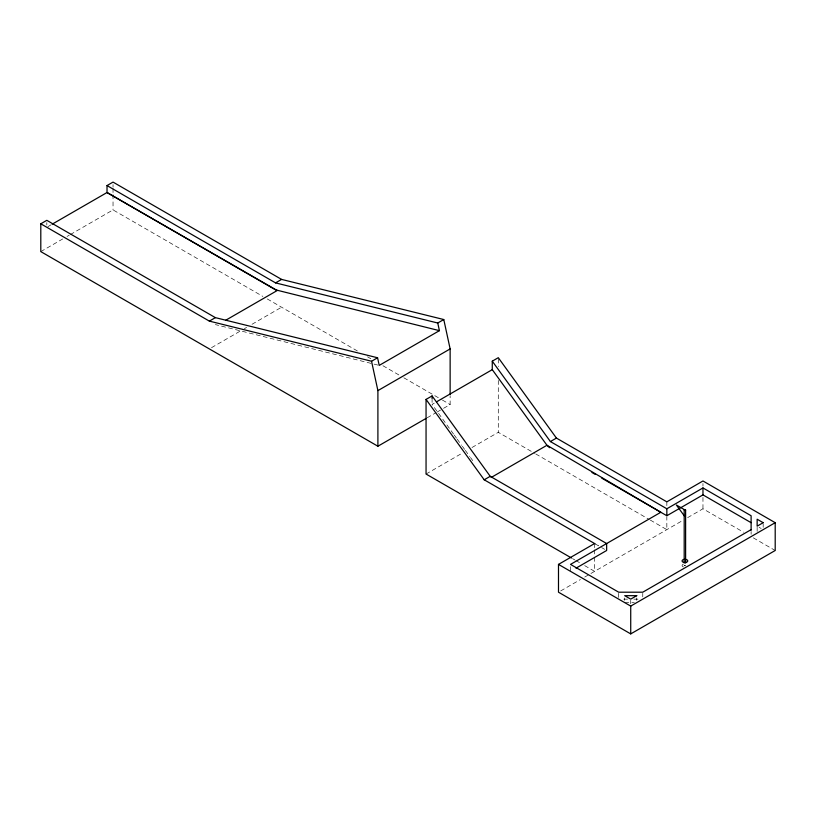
<?xml version="1.0" encoding="UTF-8"?>
<svg xmlns="http://www.w3.org/2000/svg" width="816" height="816" viewBox="0 0 816 816"><rect width="100%" height="100%" fill="white"/><g stroke="black" fill="none" stroke-linecap="round" stroke-linejoin="round"><path stroke-width="0.61" stroke-dasharray="4.08 3.06" d="M47.909 226.644L51.194 224.747M40.8 251.603L62.689 238.966M67.065 236.436L69.258 235.181M70.349 234.549L113.036 209.906L262.854 296.402M211.538 347.657L243.28 329.327M244.372 328.695L246.565 327.43M252.032 324.278L281.591 307.214M453.512 434.041L432.082 404.399L434.265 403.145M427.156 417.792L435.907 412.743M437.009 412.111L442.476 408.949M443.567 408.316L450.136 404.522L450.136 395.678M426.054 474.035L462.172 453.176M472.025 447.494L498.29 432.327L534.653 453.319M560.684 590.937L580.38 579.564M584.756 577.034L682.166 520.792M687.643 517.63L702.964 508.786L743.458 532.165M685.399 565.845L684.196 565.549L685.409 565.264M623.761 599.148L627.555 599.148M633.899 599.148L638.969 599.148M624.709 602.626L634.338 602.626M377.981 365.099L215.373 324.595M759.145 527.32L761.155 528.482M753.311 537.856L775.2 550.494M267.271 298.942L357.602 351.094M367.516 356.827L370.821 358.734M382.939 365.731L399.463 375.268M403.869 377.808L441.323 399.432M442.425 400.075L450.136 404.522M535.755 453.951L649.22 519.466M650.321 520.098L666.845 529.645L666.845 516.997M595.16 543.864L598.444 545.751L595.16 543.793M601.637 547.597L604.646 549.331M572.577 558.623L574.78 559.898M575.882 560.531L580.288 563.081M584.695 565.621L594.609 571.343L594.609 557.44M454.247 435.061L456.47 438.131M457.205 439.151L461.642 445.281M462.376 446.301L464.6 449.371M465.334 450.391L469.771 456.521M470.506 457.541L472.729 460.612M763.164 523.852L763.164 527.32M757.146 527.32L757.146 531.961M751.118 531.532L751.118 534.276M702.964 483.511L702.964 486.04M702.964 497.413L702.964 508.786M666.845 501.84L666.845 505.624M642.763 593.354L642.763 596.833M636.745 597.985L636.745 600.311M630.727 600.311L630.727 603.779M624.709 597.985L624.709 600.311M618.691 593.354L618.691 597.985M594.609 543.538L594.609 548.597M594.609 549.862L594.609 556.175M570.527 566.712L570.527 571.343M498.29 358.969L498.29 366.557M498.29 380.47L498.29 432.327M432.082 398.351L432.082 404.399M113.036 184.62L113.036 187.15M113.036 188.414L113.036 193.474M113.036 194.738L113.036 209.906M46.818 222.646L46.818 224.961M683.482 566.967A2.836 1.642 0 0 1 683.482 564.131"/><path stroke-width="1.22" d="M684.196 563.02L684.196 509.939L684.91 509.531L685.613 509.949L685.613 563.03M685.593 510.051L684.216 510.051M426.054 418.424L377.9 446.23L40.8 251.603L40.8 223.798L46.818 220.33L215.373 317.638L377.563 357.765L379.216 365.405L439.416 330.653L437.753 323.014L275.563 282.887L107.018 185.569L107.018 192.525L275.563 289.833L439.416 330.653M107.018 185.569L113.036 182.101L281.591 279.409L443.782 319.535L450.136 348.922L450.136 394.414M52.295 224.114L107.018 192.525L277.226 290.527L225.777 320.219M40.8 223.798L209.355 321.116L215.373 317.638M275.563 282.887L281.591 279.409M209.355 321.116L371.545 361.243L377.563 357.765M437.753 323.014L443.782 319.535M377.9 446.23L377.9 390.619L450.136 348.922M571.475 557.991L426.054 474.035L426.054 399.401L432.082 395.933L490.212 476.32L606.645 543.538L606.645 550.494L576.004 568.181M549.545 447.698L546.965 445.271L492.272 369.648L492.272 361.172L498.29 357.694L556.43 438.09L666.845 501.84L702.964 480.981L775.2 522.689L775.2 550.494L630.727 633.899L558.491 592.202L558.491 564.397L594.609 543.538L484.194 479.788L426.054 399.401M436.458 401.88L492.272 369.648M484.194 479.788L490.212 476.32M492.272 361.172L550.402 441.558L556.43 438.09M491.14 477.503L546.965 445.271L660.827 512.264L570.527 564.397L618.691 592.202L642.763 592.202L751.118 529.635M550.402 441.558L666.845 508.786L702.964 487.937L751.118 515.743L751.118 530.267M601.79 478.176L666.845 515.743L702.964 494.884L751.118 522.689M558.491 564.397L630.727 606.094L775.2 522.689M684.4 509.653L676.382 505.022L684.41 516.018M591.947 472.495L595.231 474.392M371.545 361.243L377.9 390.619M702.964 487.937L702.964 494.884M666.845 508.786L666.845 515.743M630.727 606.094L630.727 633.899M432.082 395.933L432.082 398.351M684.91 559.276A2.836 1.642 0 0 1 687.48 561.612A2.836 1.642 0 0 1 682.727 561.969A2.836 1.642 0 0 1 684.175 559.337M636.745 595.67L630.727 599.148L624.709 595.67L636.745 595.67M763.164 522.689L757.146 526.167L757.146 519.211L763.164 522.689"/></g></svg>
